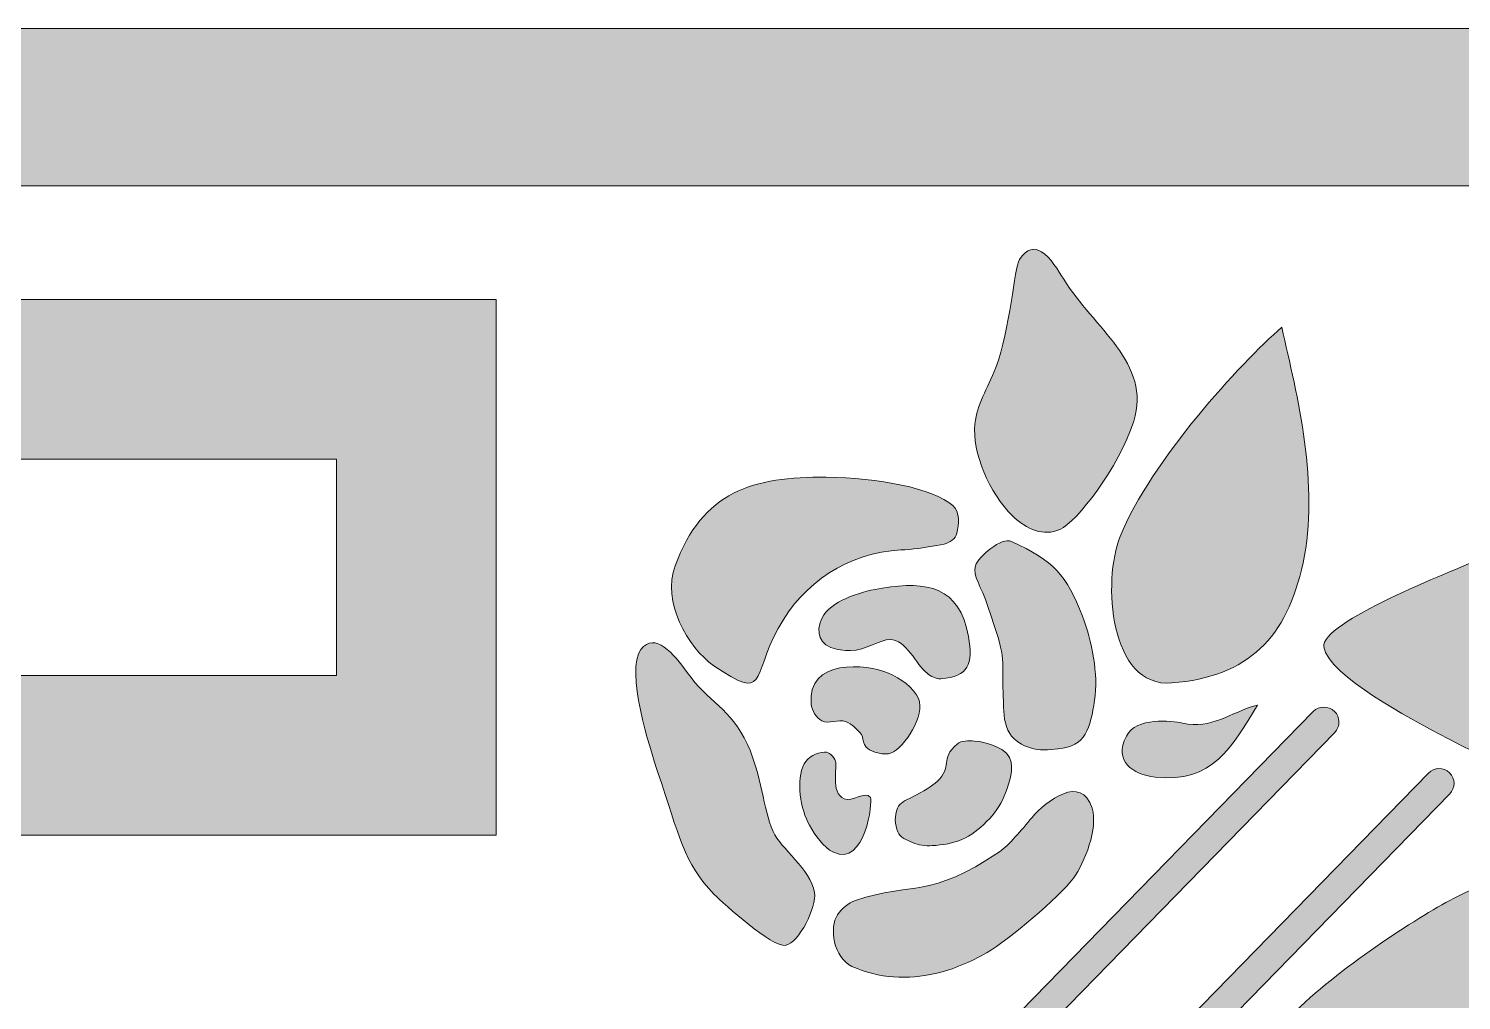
# Model space of a CAD drawing. Header units: inches. Extents: x -204 to 799, y -84 to 925.
# Drawn here: x 425.7 to 611.5, y 799 to 925 of the extents above; entities that cross this region are included whole.
import ezdxf

# ---------------------------------------------------------------- set-up
doc = ezdxf.new("R2010")
doc.units = ezdxf.units.IN
doc.header["$MEASUREMENT"] = 0
doc.layers.add('图层 1', color=7, linetype='Continuous')

# ---------------------------------------------------------------- blocks, each defined once
blk = doc.blocks.new('block 2')
at = {"layer": '图层 1', "true_color": 0xffffff}
h = blk.add_hatch(color=7, dxfattribs=at)
h.dxf.hatch_style = 2
edge = h.paths.add_edge_path()
edge.add_spline(control_points=[(-79.27, 820.37), (-79.27, 820.37), (-79.27, 830.72), (-79.27, 830.72), (-79.27, 830.72), (-79.27, 879.49), (-79.27, 879.49), (-79.27, 879.49), (-79.27, 889.85), (-79.27, 889.85), (-79.27, 889.85), (-89.63, 889.85), (-89.63, 889.85), (-89.63, 889.85), (-181.53, 889.85), (-181.53, 889.85), (-181.53, 889.85), (-181.53, 904.25), (-181.53, 904.25), (-181.53, 904.25), (-22.61, 904.25), (-22.61, 904.25), (-22.61, 904.25), (7.48, 904.25), (7.48, 904.25), (7.48, 904.25), (7.48, 891.79), (7.48, 891.79), (5.57, 890.85), (4.25, 888.9), (4.25, 886.62), (4.25, 883.44), (6.83, 880.88), (9.99, 880.88), (13.16, 880.88), (15.74, 883.44), (15.74, 886.62), (15.74, 888.83), (14.49, 890.75), (12.66, 891.71), (12.66, 891.71), (12.66, 904.25), (12.66, 904.25), (12.66, 904.25), (44.68, 904.25), (44.68, 904.25), (44.68, 904.25), (203.6, 904.25), (203.6, 904.25), (203.6, 904.25), (203.6, 889.85), (203.6, 889.85), (203.6, 889.85), (111.7, 889.85), (111.7, 889.85), (111.7, 889.85), (101.35, 889.85), (101.35, 889.85), (101.35, 889.85), (101.35, 879.49), (101.35, 879.49), (101.35, 879.49), (101.35, 830.72), (101.35, 830.72), (101.35, 830.72), (101.35, 820.37), (101.35, 820.37), (101.35, 820.37), (111.7, 820.37), (111.7, 820.37), (111.7, 820.37), (273.77, 820.37), (273.77, 820.37), (273.77, 820.37), (313.9, 820.37), (313.9, 820.37), (313.9, 820.37), (475.97, 820.37), (475.97, 820.37), (475.97, 820.37), (486.33, 820.37), (486.33, 820.37), (486.33, 820.37), (486.33, 830.72), (486.33, 830.72), (486.33, 830.72), (486.33, 879.49), (486.33, 879.49), (486.33, 879.49), (486.33, 889.85), (486.33, 889.85), (486.33, 889.85), (475.97, 889.85), (475.97, 889.85), (475.97, 889.85), (384.07, 889.85), (384.07, 889.85), (384.07, 889.85), (384.07, 904.58), (384.07, 904.58), (384.07, 904.58), (687.51, 904.58), (687.51, 904.58), (700.18, 904.58), (711.51, 903.98), (721.49, 902.44), (721.49, 902.44), (732.93, 924.96), (732.93, 924.96), (732.93, 924.96), (373.71, 924.96), (373.71, 924.96), (373.71, 924.96), (363.36, 924.96), (363.36, 924.96), (363.36, 924.96), (363.36, 914.6), (363.36, 914.6), (363.36, 914.6), (363.36, 879.49), (363.36, 879.49), (363.36, 879.49), (363.36, 869.13), (363.36, 869.13), (363.36, 869.13), (373.71, 869.13), (373.71, 869.13), (373.71, 869.13), (465.61, 869.13), (465.61, 869.13), (465.61, 869.13), (465.61, 841.08), (465.61, 841.08), (465.61, 841.08), (313.9, 841.08), (313.9, 841.08), (313.9, 841.08), (273.77, 841.08), (273.77, 841.08), (273.77, 841.08), (122.06, 841.08), (122.06, 841.08), (122.06, 841.08), (122.06, 869.13), (122.06, 869.13), (122.06, 869.13), (213.95, 869.13), (213.95, 869.13), (213.95, 869.13), (224.3, 869.13), (224.3, 869.13), (224.3, 869.13), (224.3, 879.49), (224.3, 879.49), (224.3, 879.49), (224.3, 914.6), (224.3, 914.6), (224.3, 914.6), (224.3, 924.96), (224.3, 924.96), (224.3, 924.96), (213.95, 924.96), (213.95, 924.96), (213.95, 924.96), (44.68, 924.96), (44.68, 924.96), (44.68, 924.96), (-22.61, 924.96), (-22.61, 924.96), (-22.61, 924.96), (-191.88, 924.96), (-191.88, 924.96), (-191.88, 924.96), (-202.24, 924.96), (-202.24, 924.96), (-202.24, 924.96), (-202.24, 914.6), (-202.24, 914.6), (-202.24, 914.6), (-202.24, 879.49), (-202.24, 879.49), (-202.24, 879.49), (-202.24, 869.13), (-202.24, 869.13), (-202.24, 869.13), (-191.88, 869.13), (-191.88, 869.13), (-191.88, 869.13), (-99.98, 869.13), (-99.98, 869.13), (-99.98, 869.13), (-99.98, 841.08), (-99.98, 841.08), (-99.98, 841.08), (-204.15, 841.08), (-204.15, 841.08), (-204.15, 841.08), (-204.15, 820.37), (-204.15, 820.37), (-204.15, 820.37), (-89.63, 820.37), (-89.63, 820.37), (-89.63, 820.37), (-79.27, 820.37), (-79.27, 820.37)], knot_values=[0, 0, 0, 0, 1, 1, 1, 2, 2, 2, 3, 3, 3, 4, 4, 4, 5, 5, 5, 6, 6, 6, 7, 7, 7, 8, 8, 8, 9, 9, 9, 10, 10, 10, 11, 11, 11, 12, 12, 12, 13, 13, 13, 14, 14, 14, 15, 15, 15, 16, 16, 16, 17, 17, 17, 18, 18, 18, 19, 19, 19, 20, 20, 20, 21, 21, 21, 22, 22, 22, 23, 23, 23, 24, 24, 24, 25, 25, 25, 26, 26, 26, 27, 27, 27, 28, 28, 28, 29, 29, 29, 30, 30, 30, 31, 31, 31, 32, 32, 32, 33, 33, 33, 34, 34, 34, 35, 35, 35, 36, 36, 36, 37, 37, 37, 38, 38, 38, 39, 39, 39, 40, 40, 40, 41, 41, 41, 42, 42, 42, 43, 43, 43, 44, 44, 44, 45, 45, 45, 46, 46, 46, 47, 47, 47, 48, 48, 48, 49, 49, 49, 50, 50, 50, 51, 51, 51, 52, 52, 52, 53, 53, 53, 54, 54, 54, 55, 55, 55, 56, 56, 56, 57, 57, 57, 58, 58, 58, 59, 59, 59, 60, 60, 60, 61, 61, 61, 62, 62, 62, 63, 63, 63, 64, 64, 64, 65, 65, 65, 66, 66, 66, 67, 67, 67, 68, 68, 68, 68], degree=3, periodic=1)
h = blk.add_hatch(color=7, dxfattribs=at)
h.dxf.hatch_style = 2
edge = h.paths.add_edge_path()
edge.add_spline(control_points=[(557.1, 896.02), (556.18, 896.58), (555.19, 896.51), (554.23, 895.01), (553.55, 893.95), (553.02, 885.92), (551.15, 881.03), (550.04, 878.12), (548.7, 876.34), (548.44, 873.69), (548.08, 870.06), (550.27, 864.71), (553.33, 861.77), (555.18, 859.98), (557.36, 859.09), (559.48, 860.02), (561.61, 860.96), (567.13, 868.01), (569.04, 874.04), (571.41, 881.59), (563.85, 886.13), (559.96, 892.48), (559.28, 893.58), (558.24, 895.3), (557.1, 896.02)], knot_values=[0, 0, 0, 0, 1, 1, 1, 2, 2, 2, 3, 3, 3, 4, 4, 4, 5, 5, 5, 6, 6, 6, 7, 7, 7, 8, 8, 8, 8], degree=3, periodic=1)
h = blk.add_hatch(color=7, dxfattribs=at)
h.dxf.hatch_style = 2
edge = h.paths.add_edge_path()
edge.add_spline(control_points=[(591.02, 855.7), (593.16, 865.67), (590.31, 877.33), (588.24, 886.23), (582.92, 881.58), (571.29, 869), (567.29, 859.09), (564.96, 853.39), (565.89, 839.44), (574, 840.11), (583.96, 840.93), (588.93, 845.98), (591.02, 855.7)], knot_values=[0, 0, 0, 0, 1, 1, 1, 2, 2, 2, 3, 3, 3, 4, 4, 4, 4], degree=3, periodic=1)
h = blk.add_hatch(color=7, dxfattribs=at)
h.dxf.hatch_style = 2
edge = h.paths.add_edge_path()
edge.add_spline(control_points=[(529.16, 866.79), (519.72, 866.91), (513.08, 864.94), (509.54, 855.3), (507.85, 850.69), (511.11, 844.73), (514.59, 842.34), (521.48, 837.62), (519.5, 840.83), (522.91, 847.17), (526.14, 853.18), (532.02, 856.99), (538.85, 857.36), (540.16, 857.43), (541.85, 857.58), (544.44, 858.13), (545.14, 858.29), (545.95, 858.83), (546.11, 859.52), (546.38, 860.7), (546.5, 862.31), (545.59, 863.11), (542.97, 865.38), (535.89, 866.71), (529.16, 866.79)], knot_values=[0, 0, 0, 0, 1, 1, 1, 2, 2, 2, 3, 3, 3, 4, 4, 4, 5, 5, 5, 6, 6, 6, 7, 7, 7, 8, 8, 8, 8], degree=3, periodic=1)
h = blk.add_hatch(color=7, dxfattribs=at)
h.dxf.hatch_style = 2
edge = h.paths.add_edge_path()
edge.add_spline(control_points=[(562.4, 848.77), (560.29, 854.17), (558.71, 855.88), (553.19, 858.47), (551.94, 859.07), (548.86, 856.5), (548.51, 855.3), (548.13, 853.99), (549.24, 852.68), (550.14, 850.01), (552.57, 842.86), (551.91, 844.53), (552.13, 837.46), (552.17, 836.14), (552.27, 834.69), (552.96, 833.55), (553.53, 832.62), (554.62, 832.01), (555.65, 831.68), (556.78, 831.31), (558.03, 831.44), (559.21, 831.55), (562.88, 831.9), (563.4, 834.26), (563.97, 837.87), (564.48, 841.18), (563.62, 845.64), (562.4, 848.77)], knot_values=[0, 0, 0, 0, 1, 1, 1, 2, 2, 2, 3, 3, 3, 4, 4, 4, 5, 5, 5, 6, 6, 6, 7, 7, 7, 8, 8, 8, 9, 9, 9, 9], degree=3, periodic=1)
h = blk.add_hatch(color=7, dxfattribs=at)
h.dxf.hatch_style = 2
edge = h.paths.add_edge_path()
edge.add_spline(control_points=[(593.7, 844.78), (594.31, 841.08), (605.38, 835.23), (608.56, 833.55), (624.7, 825.03), (635.63, 822.47), (646.05, 825.44), (652.32, 827.23), (658.4, 831.04), (665.33, 836.75), (665.33, 836.75), (657.61, 838.31), (657.61, 838.31), (651.58, 839.53), (637.58, 849.04), (632.76, 853.93), (630.16, 856.56), (629.02, 858.26), (623.03, 858.3), (619.76, 858.32), (616.96, 857.46), (614.24, 856.29), (610.13, 854.53), (593.19, 847.94), (593.7, 844.78)], knot_values=[0, 0, 0, 0, 1, 1, 1, 2, 2, 2, 3, 3, 3, 4, 4, 4, 5, 5, 5, 6, 6, 6, 7, 7, 7, 8, 8, 8, 8], degree=3, periodic=1)
h = blk.add_hatch(color=7, dxfattribs=at)
h.dxf.hatch_style = 2
edge = h.paths.add_edge_path()
edge.add_spline(control_points=[(536.47, 852.42), (533.97, 852.02), (530.27, 851.01), (528.84, 848.94), (527.87, 847.53), (527.89, 845.41), (529.73, 844.73), (530.54, 844.42), (531.43, 844.29), (532.31, 844.31), (534.21, 844.36), (536.33, 845.75), (537.37, 845.75), (539.58, 845.75), (540.79, 842.49), (542.24, 841.37), (542.74, 840.98), (543.37, 840.62), (544, 840.66), (547.67, 840.9), (548.21, 842.6), (547.6, 846.12), (546.48, 852.64), (542.19, 853.33), (536.47, 852.42)], knot_values=[0, 0, 0, 0, 1, 1, 1, 2, 2, 2, 3, 3, 3, 4, 4, 4, 5, 5, 5, 6, 6, 6, 7, 7, 7, 8, 8, 8, 8], degree=3, periodic=1)
h = blk.add_hatch(color=7, dxfattribs=at)
h.dxf.hatch_style = 2
edge = h.paths.add_edge_path()
edge.add_spline(control_points=[(505.12, 844.46), (503.04, 841.76), (506.29, 831.53), (507.32, 828.52), (510.1, 820.32), (510.64, 816.76), (514.62, 812.7), (515.89, 811.4), (522.21, 805.81), (523.84, 806.08), (525.67, 806.41), (527.93, 811.13), (527.64, 812.92), (527.13, 816.04), (523.27, 818.56), (522.26, 820.87), (520.91, 823.92), (520.81, 828.04), (518.94, 832.15), (516.79, 836.86), (513.76, 837.69), (511.12, 841.48), (509.38, 843.95), (506.91, 846.78), (505.12, 844.46)], knot_values=[0, 0, 0, 0, 1, 1, 1, 2, 2, 2, 3, 3, 3, 4, 4, 4, 5, 5, 5, 6, 6, 6, 7, 7, 7, 8, 8, 8, 8], degree=3, periodic=1)
h = blk.add_hatch(color=7, dxfattribs=at)
h.dxf.hatch_style = 2
edge = h.paths.add_edge_path()
edge.add_spline(control_points=[(528.59, 835.21), (529.5, 834.75), (530.7, 835.45), (531.66, 835.11), (532.49, 834.81), (533.16, 834.11), (533.71, 833.42), (534.22, 832.77), (533.34, 831.43), (536.42, 830.93), (536.78, 830.88), (537.15, 830.88), (537.51, 831.02), (539.42, 831.69), (541.98, 836.1), (541.16, 838.01), (540.46, 839.59), (538.79, 840.69), (537.22, 841.38), (534.36, 842.66), (526.6, 843.23), (527.21, 837.37), (527.3, 836.52), (527.83, 835.59), (528.59, 835.21)], knot_values=[0, 0, 0, 0, 1, 1, 1, 2, 2, 2, 3, 3, 3, 4, 4, 4, 5, 5, 5, 6, 6, 6, 7, 7, 7, 8, 8, 8, 8], degree=3, periodic=1)
h = blk.add_hatch(color=7, dxfattribs=at)
h.dxf.hatch_style = 2
edge = h.paths.add_edge_path()
edge.add_spline(control_points=[(493.99, 732.86), (494.76, 732.12), (495.99, 732.13), (496.74, 732.89), (496.74, 732.89), (595.12, 833.68), (595.12, 833.68), (595.86, 834.46), (595.85, 835.69), (595.08, 836.43), (594.32, 837.17), (593.08, 837.16), (592.34, 836.4), (592.34, 836.4), (493.96, 735.6), (493.96, 735.6), (493.22, 734.84), (493.24, 733.61), (493.99, 732.86)], knot_values=[0, 0, 0, 0, 1, 1, 1, 2, 2, 2, 3, 3, 3, 4, 4, 4, 5, 5, 5, 6, 6, 6, 6], degree=3, periodic=1)
h = blk.add_hatch(color=7, dxfattribs=at)
h.dxf.hatch_style = 2
edge = h.paths.add_edge_path()
edge.add_spline(control_points=[(568.09, 833.21), (566.41, 829.95), (568.9, 828.25), (571.81, 827.91), (579.28, 827.06), (581.83, 831.84), (585.09, 837.24), (581.45, 836.26), (579.2, 834.06), (575.38, 834.91), (573.94, 835.23), (569.39, 835.72), (568.09, 833.21)], knot_values=[0, 0, 0, 0, 1, 1, 1, 2, 2, 2, 3, 3, 3, 4, 4, 4, 4], degree=3, periodic=1)
h = blk.add_hatch(color=7, dxfattribs=at)
h.dxf.hatch_style = 2
edge = h.paths.add_edge_path()
edge.add_spline(control_points=[(526.29, 829.63), (525.17, 827.58), (525.83, 823.64), (526.98, 821.67), (527.78, 820.32), (528.68, 818.84), (530.1, 818.16), (534.22, 816.19), (535.21, 824.82), (534.88, 825.28), (534.22, 826.2), (532.49, 824.57), (531.47, 825.08), (529.64, 825.97), (530.65, 829.17), (530.35, 829.98), (530.14, 830.55), (529.55, 831.2), (528.94, 831.15), (527.92, 831.07), (526.77, 830.52), (526.29, 829.63)], knot_values=[0, 0, 0, 0, 1, 1, 1, 2, 2, 2, 3, 3, 3, 4, 4, 4, 5, 5, 5, 6, 6, 6, 7, 7, 7, 7], degree=3, periodic=1)
h = blk.add_hatch(color=7, dxfattribs=at)
h.dxf.hatch_style = 2
edge = h.paths.add_edge_path()
edge.add_spline(control_points=[(546.12, 832.18), (543.84, 830.23), (545.58, 829.22), (543.53, 827.35), (542.88, 826.76), (541.86, 826.09), (540.21, 825.26), (539.52, 824.92), (538.66, 824.57), (538.39, 823.87), (538.01, 822.91), (538.02, 821.73), (538.45, 820.79), (538.74, 820.08), (539.61, 819.72), (540.34, 819.43), (541.14, 819.1), (542.04, 818.96), (542.9, 819.02), (544.25, 819.1), (545.61, 819.3), (546.82, 819.84), (548.93, 820.81), (551.31, 823.16), (552.19, 825.33), (552.76, 826.75), (553.37, 828.31), (553.16, 829.83), (552.91, 831.63), (549.92, 832.48), (548.4, 832.58), (547.62, 832.63), (546.71, 832.68), (546.12, 832.18)], knot_values=[0, 0, 0, 0, 1, 1, 1, 2, 2, 2, 3, 3, 3, 4, 4, 4, 5, 5, 5, 6, 6, 6, 7, 7, 7, 8, 8, 8, 9, 9, 9, 10, 10, 10, 11, 11, 11, 11], degree=3, periodic=1)
h = blk.add_hatch(color=7, dxfattribs=at)
h.dxf.hatch_style = 2
edge = h.paths.add_edge_path()
edge.add_spline(control_points=[(607.27, 828.43), (607.27, 828.43), (508.9, 727.63), (508.9, 727.63), (508.16, 726.87), (508.17, 725.64), (508.94, 724.89), (509.7, 724.15), (510.93, 724.16), (511.67, 724.93), (511.67, 724.93), (610.05, 825.73), (610.05, 825.73), (610.79, 826.49), (610.78, 827.71), (610.02, 828.46), (609.25, 829.21), (608.02, 829.2), (607.27, 828.43)], knot_values=[0, 0, 0, 0, 1, 1, 1, 2, 2, 2, 3, 3, 3, 4, 4, 4, 5, 5, 5, 6, 6, 6, 6], degree=3, periodic=1)
h = blk.add_hatch(color=7, dxfattribs=at)
h.dxf.hatch_style = 2
edge = h.paths.add_edge_path()
edge.add_spline(control_points=[(532.49, 803.36), (536.04, 801.76), (539.76, 801.62), (543.3, 802.44), (545.65, 802.97), (547.93, 803.94), (550.03, 805.17), (552.83, 806.81), (559.33, 812.26), (561.22, 814.81), (562.67, 816.79), (564.46, 821.27), (563.64, 823.88), (562.25, 828.35), (557.69, 824.8), (555.86, 822.67), (554.42, 820.99), (552.9, 819.09), (551.62, 818.23), (542.53, 812.04), (540.45, 814.4), (532.96, 811.92), (532.01, 811.6), (531.18, 810.88), (530.62, 810.05), (529.52, 808.43), (530.09, 804.44), (532.49, 803.36)], knot_values=[0, 0, 0, 0, 1, 1, 1, 2, 2, 2, 3, 3, 3, 4, 4, 4, 5, 5, 5, 6, 6, 6, 7, 7, 7, 8, 8, 8, 9, 9, 9, 9], degree=3, periodic=1)
h = blk.add_hatch(color=7, dxfattribs=at)
h.dxf.hatch_style = 2
edge = h.paths.add_edge_path()
edge.add_spline(control_points=[(624.35, 817.48), (619.95, 816.37), (615.49, 814.66), (610.96, 812.38), (606.44, 810.09), (596.33, 803.65), (590.09, 797.6), (582.22, 789.97), (582.43, 787.54), (589.32, 785.35), (599.93, 781.96), (606.59, 779.82), (612.64, 782.4), (614.95, 783.38), (617.2, 785.06), (619.52, 787.63), (637.76, 807.64), (642.87, 807.18), (667.88, 808.18), (653.81, 818.28), (639.44, 821.31), (624.35, 817.48)], knot_values=[0, 0, 0, 0, 1, 1, 1, 2, 2, 2, 3, 3, 3, 4, 4, 4, 5, 5, 5, 6, 6, 6, 7, 7, 7, 7], degree=3, periodic=1)
at = {"layer": '图层 1', "lineweight": 0}
for points, knots in [([(-79.27, 820.37), (-79.27, 820.37), (-79.27, 830.72), (-79.27, 830.72), (-79.27, 830.72), (-79.27, 879.49), (-79.27, 879.49), (-79.27, 879.49), (-79.27, 889.85), (-79.27, 889.85), (-79.27, 889.85), (-89.63, 889.85), (-89.63, 889.85), (-89.63, 889.85), (-181.53, 889.85), (-181.53, 889.85), (-181.53, 889.85), (-181.53, 904.25), (-181.53, 904.25), (-181.53, 904.25), (-22.61, 904.25), (-22.61, 904.25), (-22.61, 904.25), (7.48, 904.25), (7.48, 904.25), (7.48, 904.25), (7.48, 891.79), (7.48, 891.79), (5.57, 890.85), (4.25, 888.9), (4.25, 886.62), (4.25, 883.44), (6.83, 880.88), (9.99, 880.88), (13.16, 880.88), (15.74, 883.44), (15.74, 886.62), (15.74, 888.83), (14.49, 890.75), (12.66, 891.71), (12.66, 891.71), (12.66, 904.25), (12.66, 904.25), (12.66, 904.25), (44.68, 904.25), (44.68, 904.25), (44.68, 904.25), (203.6, 904.25), (203.6, 904.25), (203.6, 904.25), (203.6, 889.85), (203.6, 889.85), (203.6, 889.85), (111.7, 889.85), (111.7, 889.85), (111.7, 889.85), (101.35, 889.85), (101.35, 889.85), (101.35, 889.85), (101.35, 879.49), (101.35, 879.49), (101.35, 879.49), (101.35, 830.72), (101.35, 830.72), (101.35, 830.72), (101.35, 820.37), (101.35, 820.37), (101.35, 820.37), (111.7, 820.37), (111.7, 820.37), (111.7, 820.37), (273.77, 820.37), (273.77, 820.37), (273.77, 820.37), (313.9, 820.37), (313.9, 820.37), (313.9, 820.37), (475.97, 820.37), (475.97, 820.37), (475.97, 820.37), (486.33, 820.37), (486.33, 820.37), (486.33, 820.37), (486.33, 830.72), (486.33, 830.72), (486.33, 830.72), (486.33, 879.49), (486.33, 879.49), (486.33, 879.49), (486.33, 889.85), (486.33, 889.85), (486.33, 889.85), (475.97, 889.85), (475.97, 889.85), (475.97, 889.85), (384.07, 889.85), (384.07, 889.85), (384.07, 889.85), (384.07, 904.58), (384.07, 904.58), (384.07, 904.58), (687.51, 904.58), (687.51, 904.58), (700.18, 904.58), (711.51, 903.98), (721.49, 902.44), (721.49, 902.44), (732.93, 924.96), (732.93, 924.96), (732.93, 924.96), (373.71, 924.96), (373.71, 924.96), (373.71, 924.96), (363.36, 924.96), (363.36, 924.96), (363.36, 924.96), (363.36, 914.6), (363.36, 914.6), (363.36, 914.6), (363.36, 879.49), (363.36, 879.49), (363.36, 879.49), (363.36, 869.13), (363.36, 869.13), (363.36, 869.13), (373.71, 869.13), (373.71, 869.13), (373.71, 869.13), (465.61, 869.13), (465.61, 869.13), (465.61, 869.13), (465.61, 841.08), (465.61, 841.08), (465.61, 841.08), (313.9, 841.08), (313.9, 841.08), (313.9, 841.08), (273.77, 841.08), (273.77, 841.08), (273.77, 841.08), (122.06, 841.08), (122.06, 841.08), (122.06, 841.08), (122.06, 869.13), (122.06, 869.13), (122.06, 869.13), (213.95, 869.13), (213.95, 869.13), (213.95, 869.13), (224.3, 869.13), (224.3, 869.13), (224.3, 869.13), (224.3, 879.49), (224.3, 879.49), (224.3, 879.49), (224.3, 914.6), (224.3, 914.6), (224.3, 914.6), (224.3, 924.96), (224.3, 924.96), (224.3, 924.96), (213.95, 924.96), (213.95, 924.96), (213.95, 924.96), (44.68, 924.96), (44.68, 924.96), (44.68, 924.96), (-22.61, 924.96), (-22.61, 924.96), (-22.61, 924.96), (-191.88, 924.96), (-191.88, 924.96), (-191.88, 924.96), (-202.24, 924.96), (-202.24, 924.96), (-202.24, 924.96), (-202.24, 914.6), (-202.24, 914.6), (-202.24, 914.6), (-202.24, 879.49), (-202.24, 879.49), (-202.24, 879.49), (-202.24, 869.13), (-202.24, 869.13), (-202.24, 869.13), (-191.88, 869.13), (-191.88, 869.13), (-191.88, 869.13), (-99.98, 869.13), (-99.98, 869.13), (-99.98, 869.13), (-99.98, 841.08), (-99.98, 841.08), (-99.98, 841.08), (-204.15, 841.08), (-204.15, 841.08), (-204.15, 841.08), (-204.15, 820.37), (-204.15, 820.37), (-204.15, 820.37), (-89.63, 820.37), (-89.63, 820.37), (-89.63, 820.37), (-79.27, 820.37), (-79.27, 820.37)], [0, 0, 0, 0, 1, 1, 1, 2, 2, 2, 3, 3, 3, 4, 4, 4, 5, 5, 5, 6, 6, 6, 7, 7, 7, 8, 8, 8, 9, 9, 9, 10, 10, 10, 11, 11, 11, 12, 12, 12, 13, 13, 13, 14, 14, 14, 15, 15, 15, 16, 16, 16, 17, 17, 17, 18, 18, 18, 19, 19, 19, 20, 20, 20, 21, 21, 21, 22, 22, 22, 23, 23, 23, 24, 24, 24, 25, 25, 25, 26, 26, 26, 27, 27, 27, 28, 28, 28, 29, 29, 29, 30, 30, 30, 31, 31, 31, 32, 32, 32, 33, 33, 33, 34, 34, 34, 35, 35, 35, 36, 36, 36, 37, 37, 37, 38, 38, 38, 39, 39, 39, 40, 40, 40, 41, 41, 41, 42, 42, 42, 43, 43, 43, 44, 44, 44, 45, 45, 45, 46, 46, 46, 47, 47, 47, 48, 48, 48, 49, 49, 49, 50, 50, 50, 51, 51, 51, 52, 52, 52, 53, 53, 53, 54, 54, 54, 55, 55, 55, 56, 56, 56, 57, 57, 57, 58, 58, 58, 59, 59, 59, 60, 60, 60, 61, 61, 61, 62, 62, 62, 63, 63, 63, 64, 64, 64, 65, 65, 65, 66, 66, 66, 67, 67, 67, 68, 68, 68, 68]), ([(557.1, 896.02), (556.18, 896.58), (555.19, 896.51), (554.23, 895.01), (553.55, 893.95), (553.02, 885.92), (551.15, 881.03), (550.04, 878.12), (548.7, 876.34), (548.44, 873.69), (548.08, 870.06), (550.27, 864.71), (553.33, 861.77), (555.18, 859.98), (557.36, 859.09), (559.48, 860.02), (561.61, 860.96), (567.13, 868.01), (569.04, 874.04), (571.41, 881.59), (563.85, 886.13), (559.96, 892.48), (559.28, 893.58), (558.24, 895.3), (557.1, 896.02)], [0, 0, 0, 0, 1, 1, 1, 2, 2, 2, 3, 3, 3, 4, 4, 4, 5, 5, 5, 6, 6, 6, 7, 7, 7, 8, 8, 8, 8]), ([(591.02, 855.7), (593.16, 865.67), (590.31, 877.33), (588.24, 886.23), (582.92, 881.58), (571.29, 869), (567.29, 859.09), (564.96, 853.39), (565.89, 839.44), (574, 840.11), (583.96, 840.93), (588.93, 845.98), (591.02, 855.7)], [0, 0, 0, 0, 1, 1, 1, 2, 2, 2, 3, 3, 3, 4, 4, 4, 4]), ([(529.16, 866.79), (519.72, 866.91), (513.08, 864.94), (509.54, 855.3), (507.85, 850.69), (511.11, 844.73), (514.59, 842.34), (521.48, 837.62), (519.5, 840.83), (522.91, 847.17), (526.14, 853.18), (532.02, 856.99), (538.85, 857.36), (540.16, 857.43), (541.85, 857.58), (544.44, 858.13), (545.14, 858.29), (545.95, 858.83), (546.11, 859.52), (546.38, 860.7), (546.5, 862.31), (545.59, 863.11), (542.97, 865.38), (535.89, 866.71), (529.16, 866.79)], [0, 0, 0, 0, 1, 1, 1, 2, 2, 2, 3, 3, 3, 4, 4, 4, 5, 5, 5, 6, 6, 6, 7, 7, 7, 8, 8, 8, 8]), ([(562.4, 848.77), (560.29, 854.17), (558.71, 855.88), (553.19, 858.47), (551.94, 859.07), (548.86, 856.5), (548.51, 855.3), (548.13, 853.99), (549.24, 852.68), (550.14, 850.01), (552.57, 842.86), (551.91, 844.53), (552.13, 837.46), (552.17, 836.14), (552.27, 834.69), (552.96, 833.55), (553.53, 832.62), (554.62, 832.01), (555.65, 831.68), (556.78, 831.31), (558.03, 831.44), (559.21, 831.55), (562.88, 831.9), (563.4, 834.26), (563.97, 837.87), (564.48, 841.18), (563.62, 845.64), (562.4, 848.77)], [0, 0, 0, 0, 1, 1, 1, 2, 2, 2, 3, 3, 3, 4, 4, 4, 5, 5, 5, 6, 6, 6, 7, 7, 7, 8, 8, 8, 9, 9, 9, 9]), ([(593.7, 844.78), (594.31, 841.08), (605.38, 835.23), (608.56, 833.55), (624.7, 825.03), (635.63, 822.47), (646.05, 825.44), (652.32, 827.23), (658.4, 831.04), (665.33, 836.75), (665.33, 836.75), (657.61, 838.31), (657.61, 838.31), (651.58, 839.53), (637.58, 849.04), (632.76, 853.93), (630.16, 856.56), (629.02, 858.26), (623.03, 858.3), (619.76, 858.32), (616.96, 857.46), (614.24, 856.29), (610.13, 854.53), (593.19, 847.94), (593.7, 844.78)], [0, 0, 0, 0, 1, 1, 1, 2, 2, 2, 3, 3, 3, 4, 4, 4, 5, 5, 5, 6, 6, 6, 7, 7, 7, 8, 8, 8, 8]), ([(536.47, 852.42), (533.97, 852.02), (530.27, 851.01), (528.84, 848.94), (527.87, 847.53), (527.89, 845.41), (529.73, 844.73), (530.54, 844.42), (531.43, 844.29), (532.31, 844.31), (534.21, 844.36), (536.33, 845.75), (537.37, 845.75), (539.58, 845.75), (540.79, 842.49), (542.24, 841.37), (542.74, 840.98), (543.37, 840.62), (544, 840.66), (547.67, 840.9), (548.21, 842.6), (547.6, 846.12), (546.48, 852.64), (542.19, 853.33), (536.47, 852.42)], [0, 0, 0, 0, 1, 1, 1, 2, 2, 2, 3, 3, 3, 4, 4, 4, 5, 5, 5, 6, 6, 6, 7, 7, 7, 8, 8, 8, 8]), ([(505.12, 844.46), (503.04, 841.76), (506.29, 831.53), (507.32, 828.52), (510.1, 820.32), (510.64, 816.76), (514.62, 812.7), (515.89, 811.4), (522.21, 805.81), (523.84, 806.08), (525.67, 806.41), (527.93, 811.13), (527.64, 812.92), (527.13, 816.04), (523.27, 818.56), (522.26, 820.87), (520.91, 823.92), (520.81, 828.04), (518.94, 832.15), (516.79, 836.86), (513.76, 837.69), (511.12, 841.48), (509.38, 843.95), (506.91, 846.78), (505.12, 844.46)], [0, 0, 0, 0, 1, 1, 1, 2, 2, 2, 3, 3, 3, 4, 4, 4, 5, 5, 5, 6, 6, 6, 7, 7, 7, 8, 8, 8, 8]), ([(528.59, 835.21), (529.5, 834.75), (530.7, 835.45), (531.66, 835.11), (532.49, 834.81), (533.16, 834.11), (533.71, 833.42), (534.22, 832.77), (533.34, 831.43), (536.42, 830.93), (536.78, 830.88), (537.15, 830.88), (537.51, 831.02), (539.42, 831.69), (541.98, 836.1), (541.16, 838.01), (540.46, 839.59), (538.79, 840.69), (537.22, 841.38), (534.36, 842.66), (526.6, 843.23), (527.21, 837.37), (527.3, 836.52), (527.83, 835.59), (528.59, 835.21)], [0, 0, 0, 0, 1, 1, 1, 2, 2, 2, 3, 3, 3, 4, 4, 4, 5, 5, 5, 6, 6, 6, 7, 7, 7, 8, 8, 8, 8]), ([(493.99, 732.86), (494.76, 732.12), (495.99, 732.13), (496.74, 732.89), (496.74, 732.89), (595.12, 833.68), (595.12, 833.68), (595.86, 834.46), (595.85, 835.69), (595.08, 836.43), (594.32, 837.17), (593.08, 837.16), (592.34, 836.4), (592.34, 836.4), (493.96, 735.6), (493.96, 735.6), (493.22, 734.84), (493.24, 733.61), (493.99, 732.86)], [0, 0, 0, 0, 1, 1, 1, 2, 2, 2, 3, 3, 3, 4, 4, 4, 5, 5, 5, 6, 6, 6, 6]), ([(568.09, 833.21), (566.41, 829.95), (568.9, 828.25), (571.81, 827.91), (579.28, 827.06), (581.83, 831.84), (585.09, 837.24), (581.45, 836.26), (579.2, 834.06), (575.38, 834.91), (573.94, 835.23), (569.39, 835.72), (568.09, 833.21)], [0, 0, 0, 0, 1, 1, 1, 2, 2, 2, 3, 3, 3, 4, 4, 4, 4]), ([(526.29, 829.63), (525.17, 827.58), (525.83, 823.64), (526.98, 821.67), (527.78, 820.32), (528.68, 818.84), (530.1, 818.16), (534.22, 816.19), (535.21, 824.82), (534.88, 825.28), (534.22, 826.2), (532.49, 824.57), (531.47, 825.08), (529.64, 825.97), (530.65, 829.17), (530.35, 829.98), (530.14, 830.55), (529.55, 831.2), (528.94, 831.15), (527.92, 831.07), (526.77, 830.52), (526.29, 829.63)], [0, 0, 0, 0, 1, 1, 1, 2, 2, 2, 3, 3, 3, 4, 4, 4, 5, 5, 5, 6, 6, 6, 7, 7, 7, 7]), ([(546.12, 832.18), (543.84, 830.23), (545.58, 829.22), (543.53, 827.35), (542.88, 826.76), (541.86, 826.09), (540.21, 825.26), (539.52, 824.92), (538.66, 824.57), (538.39, 823.87), (538.01, 822.91), (538.02, 821.73), (538.45, 820.79), (538.74, 820.08), (539.61, 819.72), (540.34, 819.43), (541.14, 819.1), (542.04, 818.96), (542.9, 819.02), (544.25, 819.1), (545.61, 819.3), (546.82, 819.84), (548.93, 820.81), (551.31, 823.16), (552.19, 825.33), (552.76, 826.75), (553.37, 828.31), (553.16, 829.83), (552.91, 831.63), (549.92, 832.48), (548.4, 832.58), (547.62, 832.63), (546.71, 832.68), (546.12, 832.18)], [0, 0, 0, 0, 1, 1, 1, 2, 2, 2, 3, 3, 3, 4, 4, 4, 5, 5, 5, 6, 6, 6, 7, 7, 7, 8, 8, 8, 9, 9, 9, 10, 10, 10, 11, 11, 11, 11]), ([(607.27, 828.43), (607.27, 828.43), (508.9, 727.63), (508.9, 727.63), (508.16, 726.87), (508.17, 725.64), (508.94, 724.89), (509.7, 724.15), (510.93, 724.16), (511.67, 724.93), (511.67, 724.93), (610.05, 825.73), (610.05, 825.73), (610.79, 826.49), (610.78, 827.71), (610.02, 828.46), (609.25, 829.21), (608.02, 829.2), (607.27, 828.43)], [0, 0, 0, 0, 1, 1, 1, 2, 2, 2, 3, 3, 3, 4, 4, 4, 5, 5, 5, 6, 6, 6, 6]), ([(532.49, 803.36), (536.04, 801.76), (539.76, 801.62), (543.3, 802.44), (545.65, 802.97), (547.93, 803.94), (550.03, 805.17), (552.83, 806.81), (559.33, 812.26), (561.22, 814.81), (562.67, 816.79), (564.46, 821.27), (563.64, 823.88), (562.25, 828.35), (557.69, 824.8), (555.86, 822.67), (554.42, 820.99), (552.9, 819.09), (551.62, 818.23), (542.53, 812.04), (540.45, 814.4), (532.96, 811.92), (532.01, 811.6), (531.18, 810.88), (530.62, 810.05), (529.52, 808.43), (530.09, 804.44), (532.49, 803.36)], [0, 0, 0, 0, 1, 1, 1, 2, 2, 2, 3, 3, 3, 4, 4, 4, 5, 5, 5, 6, 6, 6, 7, 7, 7, 8, 8, 8, 9, 9, 9, 9]), ([(624.35, 817.48), (619.95, 816.37), (615.49, 814.66), (610.96, 812.38), (606.44, 810.09), (596.33, 803.65), (590.09, 797.6), (582.22, 789.97), (582.43, 787.54), (589.32, 785.35), (599.93, 781.96), (606.59, 779.82), (612.64, 782.4), (614.95, 783.38), (617.2, 785.06), (619.52, 787.63), (637.76, 807.64), (642.87, 807.18), (667.88, 808.18), (653.81, 818.28), (639.44, 821.31), (624.35, 817.48)], [0, 0, 0, 0, 1, 1, 1, 2, 2, 2, 3, 3, 3, 4, 4, 4, 5, 5, 5, 6, 6, 6, 7, 7, 7, 7])]:
    blk.add_open_spline(points, degree=3, knots=knots, dxfattribs=at)

msp = doc.modelspace()

# ---------------------------------------------------------------- block references
at = {"layer": '图层 1'}
msp.add_blockref('block 2', (0, 0), dxfattribs=at)

doc.saveas('drawing.dxf')
